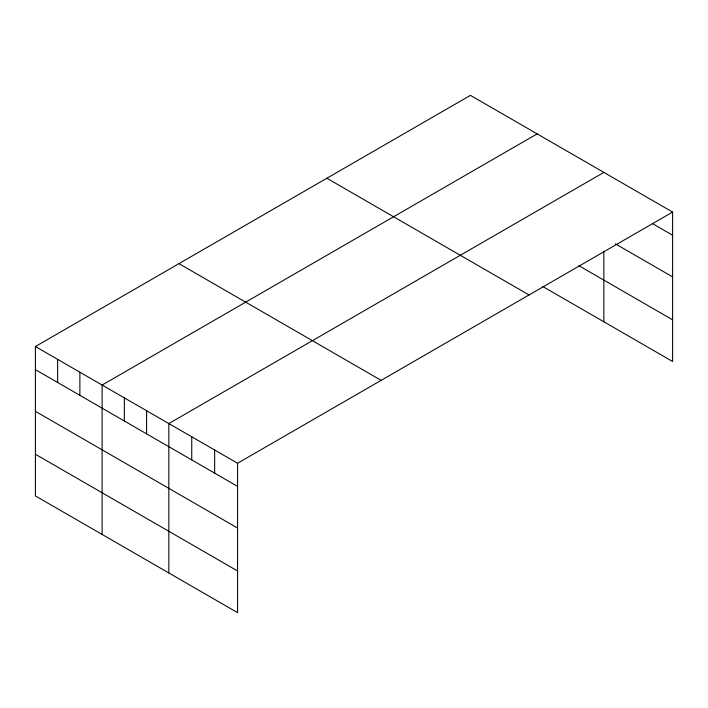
<?xml version="1.0" encoding="UTF-8"?>
<svg xmlns="http://www.w3.org/2000/svg" width="708" height="708" viewBox="0 0 708 708"><rect width="100%" height="100%" fill="white"/><g stroke="black" fill="none" stroke-linecap="round" stroke-linejoin="round"><path stroke-width="1.06" d="M672.6 212.081L237.569 463.244L237.569 612.641L35.4 495.919L35.4 346.522L470.431 95.359L672.6 212.081L672.6 361.478L542.709 286.483M537.142 133.874L102.12 385.037L102.12 534.434M603.862 172.398L168.831 423.561L168.831 572.958M652.555 223.631L672.6 235.206M615.314 243.809L672.6 276.881M578.843 265.677L672.6 319.812M326.866 178.239L529.044 294.962M178.956 263.633L381.134 380.355M35.4 346.522L237.569 463.244M35.4 369.647L237.569 486.369M35.4 411.313L237.569 528.035M35.4 454.244L237.569 570.975M603.862 251.145L603.862 321.795M214.657 450.014L214.657 473.139M191.744 436.783L191.744 459.908M146.591 410.72L146.591 433.845M124.351 397.878L124.351 421.003M79.88 372.196L79.88 395.321M57.64 359.363L57.64 382.488"/></g></svg>
